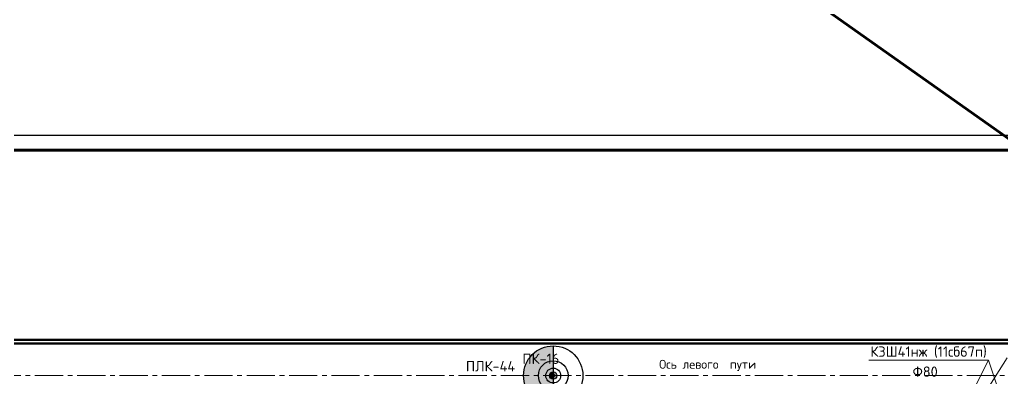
# Paper-space layout 'л2-л8' of a CAD drawing. Header units: millimetres. Extents: x 10032 to 18918, y -3051 to 627.
# Drawn here: x 16682.7 to 17014.2, y -1546 to -1425.1 of the extents above; entities that cross this region are included whole.
import ezdxf

# ---------------------------------------------------------------- set-up
doc = ezdxf.new("R2010")
doc.units = ezdxf.units.MM
doc.header["$LTSCALE"] = 0.5
doc.linetypes.add('CENTER2', pattern=[28.575, 19.05, -3.175, 3.175, -3.175])
for name, color, linetype in [('1_NADPIS', 7, 'Continuous'), ('3_RAZMER', 7, 'Continuous'), ('3_Текст', 7, 'Continuous'), ('FORMAT', 7, 'Continuous'), ('ГТ_ПК', 2, 'Continuous'), ('ГТ_ПК @ 0.25', 2, 'Continuous'), ('ГТ_ПК @ 0.5', 2, 'Continuous'), ('ГТ_ПК @ 1', 2, 'Continuous'), ('ГТ_ПК @ 2', 2, 'Continuous'), ('ГТ_ПК @ 4', 2, 'Continuous')]:
    doc.layers.add(name, color=color, linetype=linetype)
for name, color, linetype, lineweight in [('1_конструкция', 5, 'Continuous', 35), ('_Формат', 7, 'Continuous', 35), ('А_Конструкции', 4, 'Continuous', 50), ('АР_Оси', 242, 'CENTER2', 18)]:
    doc.layers.add(name, color=color, linetype=linetype, lineweight=lineweight)
doc.styles.add('Стандарт ММП', font='isocpeur.ttf')

# ---------------------------------------------------------------- blocks, each defined once
blk = doc.blocks.new('ПК')
at = {"layer": 'ГТ_ПК'}
blk.add_hatch(color=0, dxfattribs=at).paths.add_polyline_path([(0, -2.5, 0.414214), (2.5, 0, 0.414214), (0, 2.5)])
at = {"layer": 'ГТ_ПК', "color": 0}
blk.add_line((0, -2.5), (0, 2.5), dxfattribs=at)
blk.add_circle((0, 0), 2.5, dxfattribs=at)
blk = doc.blocks.new('*U482')
at = {"layer": 'ГТ_ПК @ 0.25', "extrusion": (9.32183e-09, 7.72587e-22, 1), "xscale": 0.2500000000000059, "yscale": 0.2500000000000053, "zscale": 0.2500000000000053, "rotation": 180}
blk.add_blockref('ПК', (16862.68, -1545.04, 0), dxfattribs=at)
at = {"layer": 'ГТ_ПК @ 0.5', "extrusion": (9.32183e-09, 7.72587e-22, 1), "xscale": 0.5000000000000185, "yscale": 0.5000000000000173, "zscale": 0.5000000000000173, "rotation": 180}
blk.add_blockref('ПК', (16862.68, -1545.04, 0), dxfattribs=at)
at = {"layer": 'ГТ_ПК @ 1', "extrusion": (9.32183e-09, 7.72587e-22, 1), "rotation": 179.9999999999641}
blk.add_blockref('ПК', (16862.68, -1545.04, 0), dxfattribs=at)
at = {"layer": 'ГТ_ПК @ 2', "extrusion": (9.32183e-09, 7.72587e-22, 1), "xscale": 2.000000000000074, "yscale": 2.000000000000069, "zscale": 2.000000000000069, "rotation": 180}
blk.add_blockref('ПК', (16862.68, -1545.04, 0), dxfattribs=at)
at = {"layer": 'ГТ_ПК @ 4', "extrusion": (9.32183e-09, 7.72587e-22, 1), "xscale": 4.000000000000095, "yscale": 4.000000000000085, "zscale": 4.000000000000085, "rotation": 180}
blk.add_blockref('ПК', (16862.68, -1545.04, 0), dxfattribs=at)

psp = doc.layouts.new('л2-л8')

# ---------------------------------------------------------------- linework, layer by layer
at = {"layer": '1_конструкция', "color": 1, "lineweight": 18}
for p, q in [((17002.8439, -1552.9701, 0), (17009.5535, -1539.8462)), ((17009.5535, -1539.8462), (17013.9267, -1552.9701, 0))]:
    psp.add_line(p, q, dxfattribs=at)
at = {"layer": '3_RAZMER', "lineweight": 18}
for p, q in [((16969.095, -1539.8462), (17009.5535, -1539.8462)), ((17008.4675, -1550.6807, 0), (17015.7445, -1539.0535))]:
    psp.add_line(p, q, dxfattribs=at)
at = {"layer": '_Формат', "color": 7, "lineweight": 25}
psp.add_line((16534.1739, -1464.0567), (16886.1811, -1464.0567), dxfattribs=at)
at = {"layer": '_Формат', "color": 7, "lineweight": 60}
psp.add_line((16554.1739, -1469.057), (16936.4932, -1469.0567), dxfattribs=at)
at = {"layer": 'Defpoints', "color": 6, "linetype": 'Continuous', "lineweight": 140}
psp.add_line((16467.2489, -1077.1894), (18599.244, -2584.2309), dxfattribs=at)
at = {"layer": 'FORMAT', "color": 7}
psp.add_line((16886.1811, -1464.0567), (18177.2466, -1464.0567), dxfattribs=at)
at = {"layer": 'FORMAT', "lineweight": 60}
psp.add_line((16881.1811, -1469.0567), (18172.2466, -1469.0567), dxfattribs=at)
at = {"layer": 'А_Конструкции'}
for p, q in [((17823.2256, -1533.0376), (16575.1057, -1533.0376)), ((17823.2256, -1534.2376), (16575.1057, -1534.2376))]:
    psp.add_line(p, q, dxfattribs=at)
at = {"layer": 'АР_Оси', "color": 7}
psp.add_line((16573.5493, -1545.0376), (17823.2256, -1545.0376), dxfattribs=at)

# ---------------------------------------------------------------- block references
at = {"layer": 'ГТ_ПК', "color": 6, "linetype": 'Continuous', "lineweight": 120}
psp.add_blockref('*U482', (0, 0), dxfattribs=at)

# ---------------------------------------------------------------- texts
at = {"layer": '1_NADPIS', "color": 1, "linetype": 'Continuous', "style": 'Стандарт ММП'}
psp.add_text('ПК-16', height=3.5, rotation=360, dxfattribs=at).set_placement((16852.2784, -1541.1311))
at = {"layer": '1_NADPIS', "color": 5, "linetype": 'Continuous', "style": 'Стандарт ММП'}
for s, p in [('КЗШ41нж (11сб67п)', (16969.6669, -1538.7201, 0)), ('Ф80', (16983.8931, -1545.4787, 0))]:
    psp.add_text(s, height=3.5, dxfattribs=at).set_placement(p)
at = {"layer": '1_NADPIS', "linetype": 'Continuous', "style": 'Стандарт ММП'}
psp.add_text('ПЛК-44', height=3.5, rotation=360, dxfattribs=at).set_placement((16833.2339, -1543.651, 0))
at = {"layer": '3_Текст', "color": 255, "style": 'Стандарт ММП'}
psp.add_text('Ось левого  пути', height=3, dxfattribs=at).set_placement((16898.4315, -1542.7415, -0.0004))

doc.saveas('drawing.dxf')
